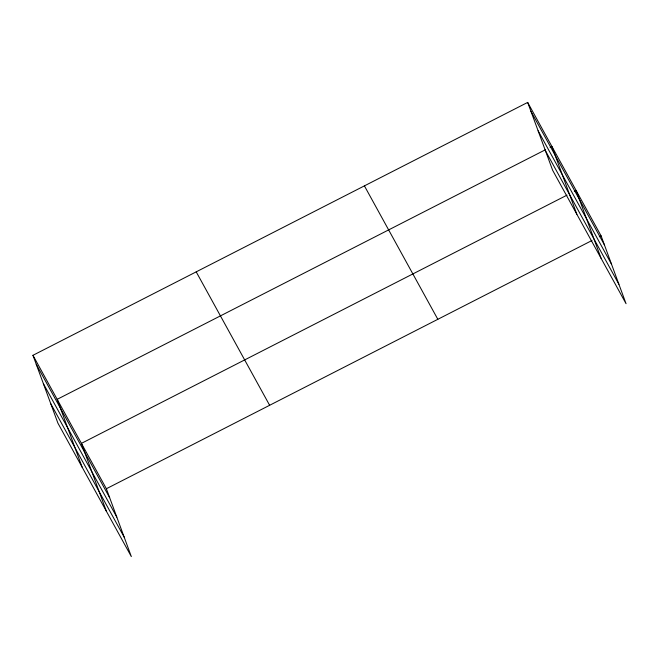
<?xml version="1.0" encoding="UTF-8"?>
<svg xmlns="http://www.w3.org/2000/svg" width="659" height="659" viewBox="0 0 659 659"><rect width="100%" height="100%" fill="white"/><g stroke="black" fill="none" stroke-linecap="round" stroke-linejoin="round"><path stroke-width="0.99" d="M32.95 355.308L106.371 488.739L131.33 556.583L57.91 423.144L32.95 355.308L527.67 102.417L601.09 235.856L626.05 303.692L552.629 170.261L527.67 102.417M545.545 149.692L57.176 399.338L82.136 467.182M550.084 147.377L551.896 146.446L576.856 214.29M567.053 195.122L81.411 443.375L106.371 511.219M574.31 191.415L576.123 190.484L601.09 258.328M106.371 488.739L592.021 240.486M599.278 236.779L601.09 235.856M530.948 111.33L604.369 244.769M538.106 130.779L611.527 264.21M545.471 150.812L618.892 284.251M364.411 185.871L437.831 319.302M196.209 271.854L269.63 405.285M36.229 364.221L109.649 497.66M43.387 383.67L116.808 517.101M50.759 403.703L124.18 537.143"/></g></svg>
